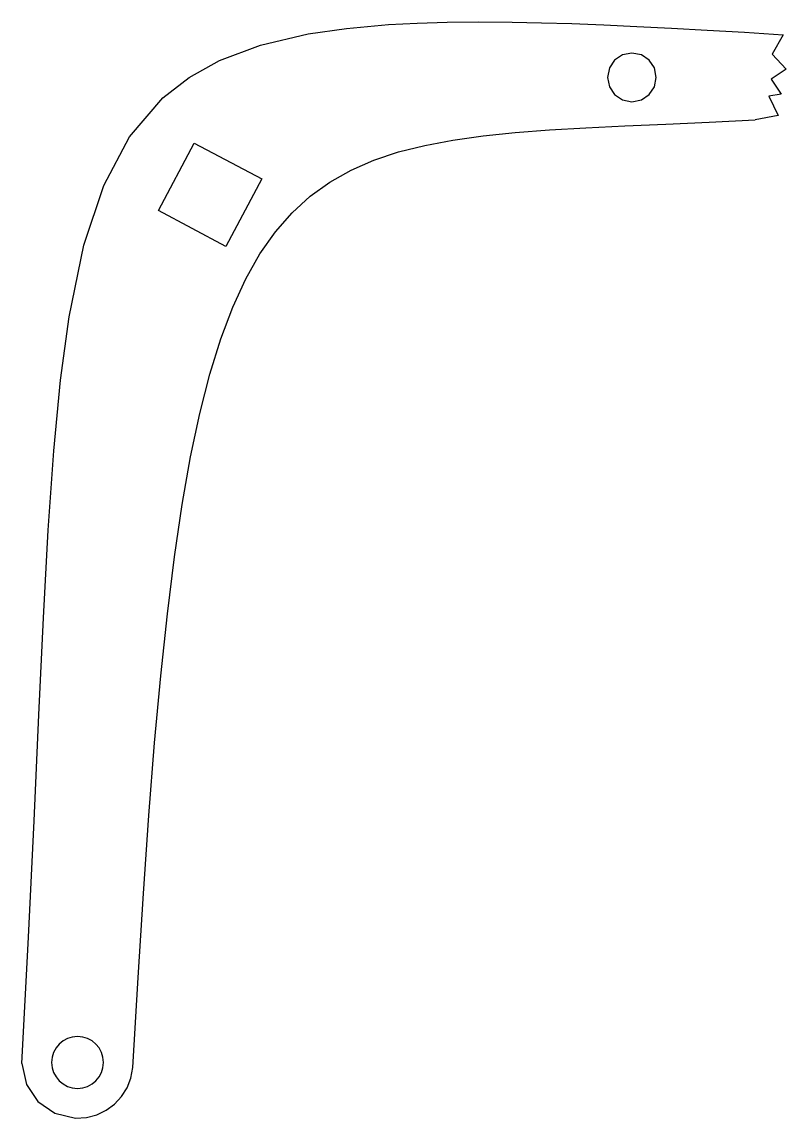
# Model space of a CAD drawing. Extents: x -35 to 489, y -34 to 716.
import ezdxf

# ---------------------------------------------------------------- set-up
doc = ezdxf.new("R2010")
doc.units = 0
doc.layers.add('Layer_1', color=7, linetype='CONTINUOUS')

msp = doc.modelspace()

# ---------------------------------------------------------------- linework, layer by layer
at = {"layer": 'Layer_1', "color": 1}
for points in [[(-34.909428, 2.920438), (-30.332658, 89.525395), (-26.582009, 169.085592), (-23.319949, 241.881479), (-20.208939, 308.193506), (-16.911419, 368.302134), (-13.089859, 422.487812), (-8.406719, 471.03098), (-2.52445, 514.212108), (7.5942, 563.269076), (21.13151, 604.189184), (38.853139, 637.608613), (61.524808, 664.163552), (79.588887, 678.249831), (100.367896, 689.801621), (128.520715, 700.375351), (161.075504, 708.00615), (187.391833, 711.83889), (216.298952, 714.4148), (235.764201, 715.4364), (256.32826, 716.0359), (278.023609, 716.2404), (300.882708, 716.0769), (320.942368, 715.6765), (341.859807, 715.0527), (363.654096, 714.2215), (386.344295, 713.1987), (409.94948, 712.00005), (434.488706, 710.64148), (459.981041, 709.1388), (486.44555, 707.50786)], [(486.44555, 707.50786), (478.947803, 694.178581)], [(478.947803, 694.178581), (488.528245, 683.973321)], [(488.528245, 683.973321), (478.322992, 677.100391)], [(478.322992, 677.100391), (485.195926, 666.686822)], [(485.195926, 666.686822), (476.635396, 665.399832)], [(476.635396, 665.399832), (482.998679, 652.214652)], [(41.132429, 0.360689), (44.657879, 61.953326), (48.273248, 119.419704), (52.032748, 172.905902), (55.990578, 222.55796), (60.200958, 268.521948), (64.718108, 310.943946), (69.596238, 349.970005), (74.889557, 385.746183), (80.652267, 418.418562), (86.938607, 448.133191), (93.802767, 475.03613), (101.298976, 499.273459), (109.481436, 520.991238), (118.404366, 540.335517), (128.121965, 557.452376), (138.688465, 572.487876), (150.158064, 585.588075), (162.584994, 596.899035), (176.023443, 606.566834), (190.527633, 614.737514), (206.151792, 621.557164), (222.950111, 627.171823), (240.976811, 631.727573), (260.28611, 635.370473), (280.932219, 638.246593), (302.969338, 640.501973), (326.451697, 642.282703), (351.433506, 643.734843), (377.968965, 645.004443), (406.112304, 646.237583), (435.917719, 647.580313), (467.439434, 649.178703)], [(482.998679, 652.214652), (467.439434, 649.178703)], [(-34.909428, 2.920438), (-31.820298, -11.340261), (-23.925919, -23.044491), (-12.320859, -31.08395), (1.90028, -34.35035), (9.31781, -33.88077), (16.30887, -32.04763), (22.727639, -28.97995), (28.428269, -24.80675), (33.264949, -19.657041), (37.091829, -13.659861), (39.763099, -6.944231), (41.132919, 0.360829)]]:
    msp.add_lwpolyline(points, dxfattribs=at)
for points in [[(399.612404, 678.254811), (398.299994, 684.755401), (394.720945, 690.063851), (389.412495, 693.642901), (382.911905, 694.955311), (376.411315, 693.642901), (371.102866, 690.063851), (367.523816, 684.755401), (366.211406, 678.254811), (367.523816, 671.754222), (371.102866, 666.445772), (376.411315, 662.866722), (382.911905, 661.554312), (389.412495, 662.866722), (394.720945, 666.445772), (398.299994, 671.754222)], [(104.781916, 562.532466), (58.582568, 587.097095), (83.147197, 633.296443), (129.346545, 608.731814)], [(20.96191, 3.732468), (20.60068, 7.315758), (19.56467, 10.653248), (17.92536, 13.673438), (15.75427, 16.304828), (13.12288, 18.475918), (10.10269, 20.115228), (6.7652, 21.151238), (3.18191, 21.512468), (-0.40138, 21.151238), (-3.738869, 20.115228), (-6.759059, 18.475928), (-9.390449, 16.304828), (-11.561539, 13.673438), (-13.200849, 10.653248), (-14.236859, 7.315758), (-14.598089, 3.732468), (-14.236859, 0.149179), (-13.200849, -3.188311), (-11.561549, -6.208501), (-9.390449, -8.839891), (-6.759059, -11.010981), (-3.738869, -12.650291), (-0.40138, -13.686301), (3.18191, -14.047531), (6.7652, -13.686301), (10.10269, -12.650291), (13.12288, -11.010991), (15.75427, -8.839891), (17.92537, -6.208501), (19.56467, -3.188311), (20.60068, 0.149179)]]:
    msp.add_lwpolyline(points, close=True, dxfattribs=at)

doc.saveas('drawing.dxf')
